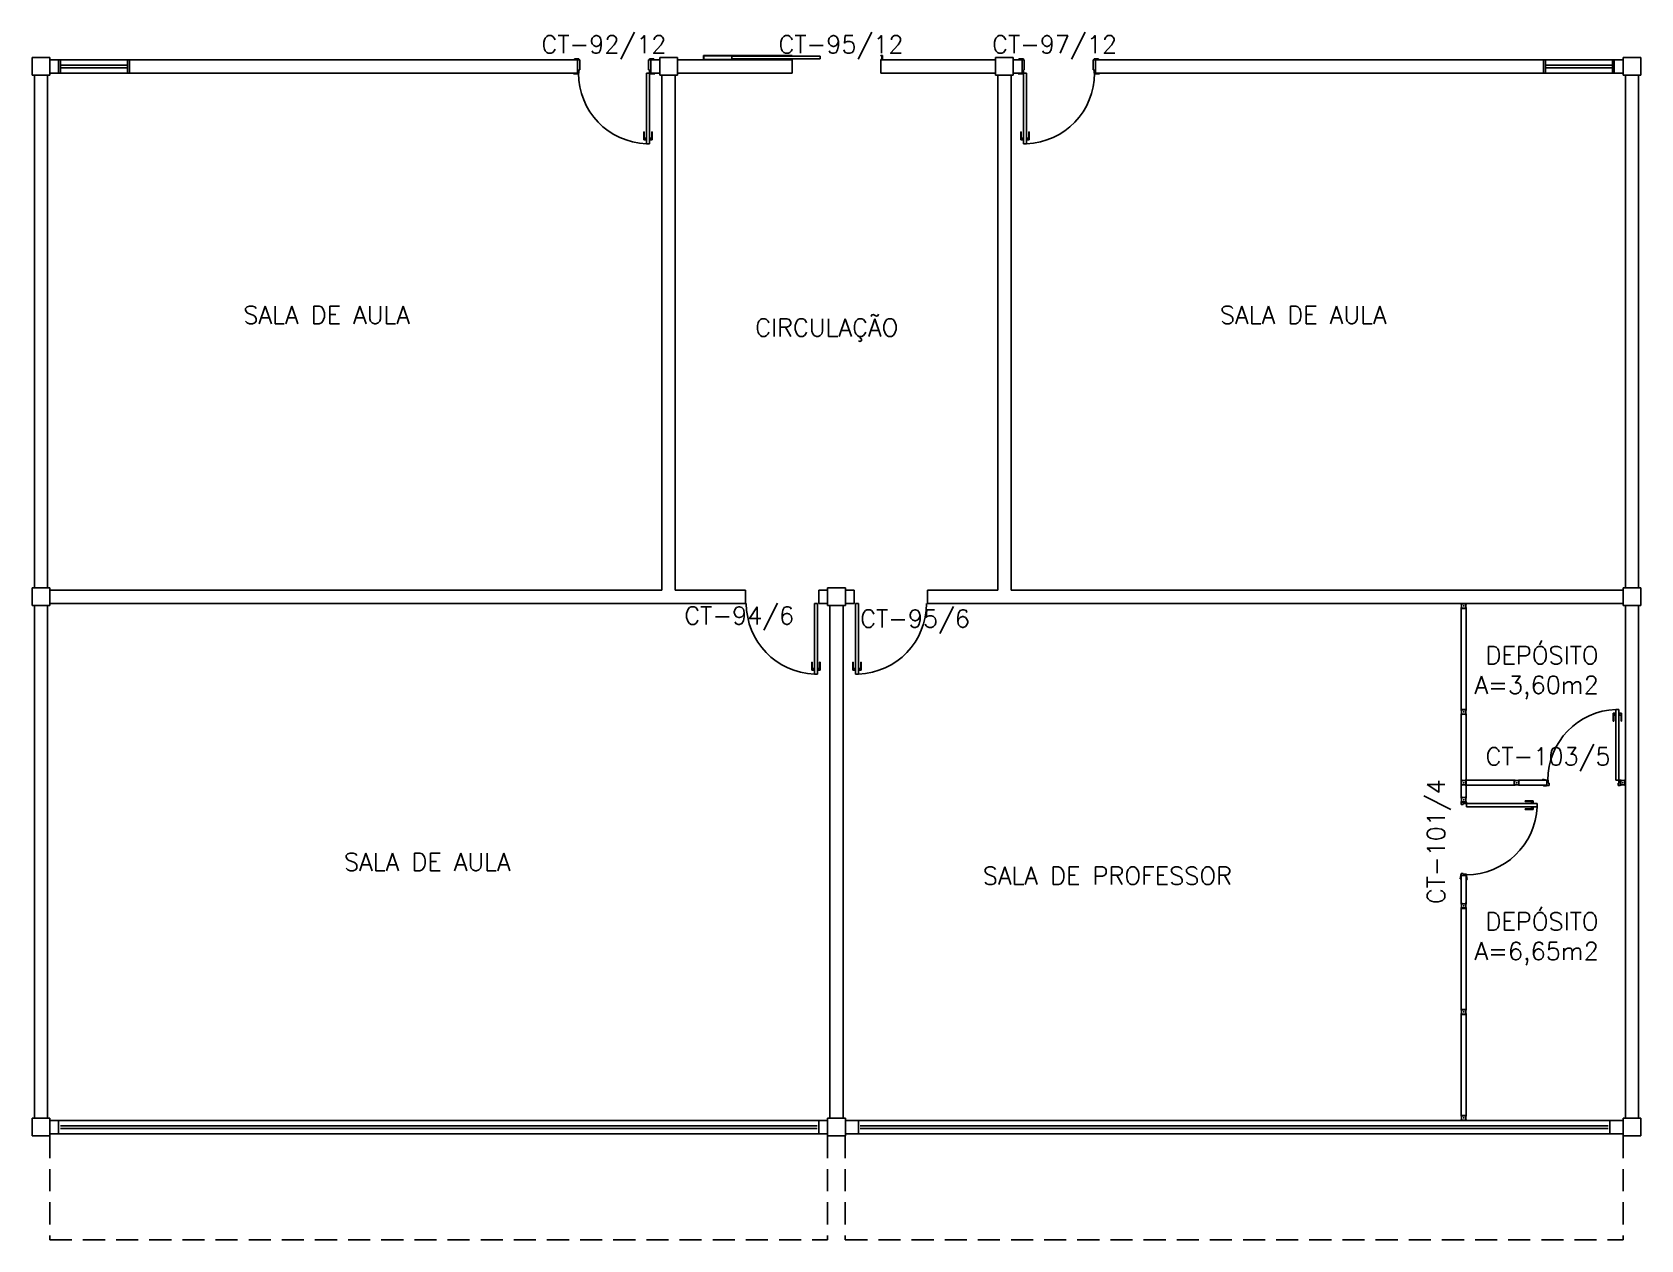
# Model space of a CAD drawing. Header units: millimetres. Extents: x 2069 to 2250, y 1124 to 1284.
# Drawn here: x 2160.43 to 2178.63, y 1220.25 to 1233.91 of the extents above; entities that cross this region are included whole.
import ezdxf

# ---------------------------------------------------------------- set-up
doc = ezdxf.new("R2010")
doc.units = ezdxf.units.MM
doc.linetypes.add('HIDDEN', pattern=[0.375, 0.25, -0.125])
for name, color, linetype in [('ALV', 2, 'Continuous'), ('DIV', 2, 'Continuous'), ('DIV2', 2, 'Continuous'), ('ENDEREÇO', 2, 'Continuous'), ('JANELA', 1, 'Continuous'), ('MACANETA', 1, 'Continuous'), ('MARCO', 2, 'Continuous'), ('PILARES', 3, 'Continuous'), ('PORTA', 2, 'Continuous'), ('PROJ', 1, 'HIDDEN'), ('TEXTO', 2, 'Continuous'), ('ÁREA', 2, 'Continuous')]:
    doc.layers.add(name, color=color, linetype=linetype)
doc.styles.add('UNB-100', font='simplex.shx', dxfattribs={"height": 0.2})
doc.styles.add('UNB1-100', font='simplex.shx', dxfattribs={"height": 0.2})

# ---------------------------------------------------------------- blocks, each defined once
blk = doc.blocks.new('DOOR-80')
at = {"layer": 'MACANETA', "color": 1}
for p, q in [((-0.08, -0.755), (-0.08, -0.665)), ((-0.08, -0.665), (-0.075, -0.665)), ((-0.075, -0.755), (-0.075, -0.665)), ((-0.053, -0.728), (-0.05, -0.728)), ((-0.053, -0.763), (-0.053, -0.728)), ((-0.012, -0.728), (-0.015, -0.728)), ((-0.012, -0.763), (-0.012, -0.728)), ((0.01, -0.755), (0.01, -0.665)), ((0.015, -0.665), (0.01, -0.665)), ((0.015, -0.755), (0.015, -0.665)), ((-0.08, -0.755), (-0.053, -0.755)), ((-0.075, -0.735), (-0.053, -0.735)), ((-0.053, -0.763), (-0.05, -0.763)), ((-0.012, -0.763), (-0.015, -0.763)), ((0.01, -0.735), (-0.012, -0.735)), ((0.015, -0.755), (-0.012, -0.755))]:
    blk.add_line(p, q, dxfattribs=at)
at = {"layer": 'PORTA'}
for p, q in [((-0.05, -0.8), (-0.05, 0)), ((-0.015, 0), (-0.05, 0)), ((-0.015, -0.8), (-0.015, 0)), ((-0.05, -0.8), (-0.015, -0.8))]:
    blk.add_line(p, q, dxfattribs=at)
at = {"layer": 'PORTA', "color": 1}
blk.add_arc((-0.02, 0), 0.8, 180, 267.8509, dxfattribs=at)
blk = doc.blocks.new('DOOR80')
at = {"layer": 'MACANETA', "color": 1}
for p, q in [((-0.015, -0.665), (-0.01, -0.665)), ((-0.015, -0.755), (-0.015, -0.665)), ((-0.01, -0.755), (-0.01, -0.665)), ((0.012, -0.763), (0.012, -0.728)), ((0.012, -0.728), (0.015, -0.728)), ((0.053, -0.728), (0.05, -0.728)), ((0.053, -0.763), (0.053, -0.728)), ((0.08, -0.665), (0.075, -0.665)), ((0.075, -0.755), (0.075, -0.665)), ((0.08, -0.755), (0.08, -0.665)), ((-0.015, -0.755), (0.012, -0.755)), ((-0.01, -0.735), (0.012, -0.735)), ((0.012, -0.763), (0.015, -0.763)), ((0.053, -0.763), (0.05, -0.763)), ((0.075, -0.735), (0.053, -0.735)), ((0.08, -0.755), (0.053, -0.755))]:
    blk.add_line(p, q, dxfattribs=at)
at = {"layer": 'PORTA'}
for p, q in [((0.015, -0.8), (0.015, 0)), ((0.015, 0), (0.05, 0)), ((0.05, -0.8), (0.05, 0)), ((0.05, -0.8), (0.015, -0.8))]:
    blk.add_line(p, q, dxfattribs=at)
at = {"layer": 'PORTA', "color": 1}
blk.add_arc((0.02, 0), 0.8, 272.1491, 0, dxfattribs=at)
blk = doc.blocks.new('PL')
for p, q in [((0.25, 0.25), (0.25, 0.45)), ((0.25, 0.45), (0.45, 0.45)), ((0.45, 0.45), (0.45, 0.25)), ((0.45, 0.25), (0.25, 0.25))]:
    blk.add_line(p, q)
blk = doc.blocks.new('PC')
at = {"layer": 'PORTA', "color": 2}
for p, q in [((-0.2, 0.02), (-0.15, 0.02)), ((-0.2, 0), (-0.2, 0.02)), ((-0.2, 0), (-0.195, 0)), ((-0.195, 0), (-0.195, 0.015)), ((-0.195, 0.015), (-0.155, 0.015)), ((-0.155, 0), (-0.155, 0.015)), ((-0.155, 0), (-0.15, 0)), ((-0.15, 0.02), (-0.15, 0))]:
    blk.add_line(p, q, dxfattribs=at)
at = {"layer": 'PORTA', "color": 3}
for p, q in [((-0.19, -1.683), (-0.19, -0.683)), ((-0.19, -0.683), (-0.16, -0.683)), ((-0.16, -1.683), (-0.16, -0.683)), ((-0.19, -1.683), (-0.16, -1.683))]:
    blk.add_line(p, q, dxfattribs=at)
at = {"layer": 'PORTA', "color": 1}
for p, q in [((-0.195, -1), (-0.2, -1)), ((-0.2, -2.005), (-0.2, -1)), ((-0.195, -2), (-0.195, -1)), ((-0.15, -1), (-0.155, -1)), ((-0.155, -2), (-0.155, -1)), ((-0.15, -1), (-0.15, -2.005)), ((-0.155, -2), (-0.195, -2)), ((-0.15, -2.005), (-0.2, -2.005))]:
    blk.add_line(p, q, dxfattribs=at)
blk = doc.blocks.new('DIV12')
for p, q in [((-0.0051, 0), (0.0051, 0)), ((0, -0.0051), (0, 0.0051)), ((0.0285, 0.0285), (1.1715, 0.0285)), ((0.0285, -0.0285), (0.0285, 0.0285)), ((1.1715, -0.0285), (1.1715, 0.0285)), ((1.1949, 0), (1.2051, 0)), ((1.2, -0.0051), (1.2, 0.0051)), ((0.0285, -0.0285), (1.1715, -0.0285))]:
    blk.add_line(p, q)
blk = doc.blocks.new('IDIV')
for p, q in [((-0.029, 0.029), (-0.043, 0.029)), ((-0.029, 0.029), (-0.029, -0.029)), ((0.005, 0), (-0.005, 0)), ((0, 0.005), (0, -0.005)), ((-0.029, -0.029), (-0.043, -0.029))]:
    blk.add_line(p, q)
blk = doc.blocks.new('MTT')
for p, q in [((-0.029, 0.018), (-0.029, 0.029)), ((-0.019, 0.029), (-0.029, 0.029)), ((-0.024, 0.018), (-0.029, 0.018)), ((-0.024, 0.018), (-0.024, -0.019)), ((-0.019, 0.024), (-0.019, 0.029)), ((-0.019, 0.024), (0.018, 0.024)), ((-0.005, 0), (0.005, 0)), ((0, -0.005), (0, 0.005)), ((0.018, 0.024), (0.018, 0.029)), ((0.018, 0.029), (0.029, 0.029)), ((0.024, 0.018), (0.029, 0.018)), ((0.024, 0.018), (0.024, -0.019)), ((0.029, 0.018), (0.029, 0.029)), ((-0.029, -0.019), (-0.024, -0.019)), ((-0.029, -0.019), (-0.029, -0.029)), ((-0.019, -0.029), (-0.029, -0.029)), ((0.018, -0.024), (-0.019, -0.024)), ((-0.019, -0.024), (-0.019, -0.029)), ((0.018, -0.024), (0.018, -0.029)), ((0.018, -0.029), (0.029, -0.029)), ((0.029, -0.019), (0.024, -0.019)), ((0.029, -0.019), (0.029, -0.029))]:
    blk.add_line(p, q)

msp = doc.modelspace()

# ---------------------------------------------------------------- linework, layer by layer
at = {"layer": 'ALV'}
for p, q in [((2160.63301, 1233.59812), (2160.73301, 1233.59812)), ((2160.73301, 1233.44812), (2160.73301, 1233.59812)), ((2161.53301, 1233.59812), (2166.60325, 1233.59812)), ((2161.53301, 1233.59812), (2161.53301, 1233.44812)), ((2166.60325, 1233.44812), (2166.60325, 1233.59812)), ((2167.43325, 1233.59812), (2167.53325, 1233.59812)), ((2167.43325, 1233.44812), (2167.43325, 1233.59812)), ((2167.43325, 1233.59812), (2167.53325, 1233.59812)), ((2169.03325, 1233.59812), (2167.73325, 1233.59812)), ((2169.03325, 1233.44812), (2169.03325, 1233.59812)), ((2171.33325, 1233.59812), (2170.03325, 1233.59812)), ((2170.03325, 1233.44812), (2170.03325, 1233.59812)), ((2171.63325, 1233.59812), (2171.53325, 1233.59812)), ((2171.63325, 1233.59812), (2171.53325, 1233.59812)), ((2171.63325, 1233.44812), (2171.63325, 1233.59812)), ((2172.46325, 1233.44812), (2172.46325, 1233.59812)), ((2177.5335, 1233.59812), (2172.46325, 1233.59812)), ((2177.5335, 1233.59812), (2177.5335, 1233.44812)), ((2178.3335, 1233.44812), (2178.3335, 1233.59812)), ((2178.4335, 1233.59812), (2178.3335, 1233.59812)), ((2160.45825, 1233.42312), (2160.45825, 1227.62312)), ((2160.60825, 1233.42312), (2160.60825, 1227.62312)), ((2160.63301, 1233.44812), (2160.73301, 1233.44812)), ((2161.53301, 1233.44812), (2166.60325, 1233.44812)), ((2167.43325, 1233.44812), (2167.53325, 1233.44812)), ((2167.43325, 1233.44812), (2167.53325, 1233.44812)), ((2167.55825, 1233.42312), (2167.55825, 1227.59812)), ((2167.70825, 1233.42312), (2167.70825, 1227.59812)), ((2169.03325, 1233.44812), (2167.73325, 1233.44812)), ((2171.33325, 1233.44812), (2170.03325, 1233.44812)), ((2171.35825, 1233.42312), (2171.35825, 1227.59812)), ((2171.50825, 1233.42312), (2171.50825, 1227.59812)), ((2171.63325, 1233.44812), (2171.53325, 1233.44812)), ((2171.63325, 1233.44812), (2171.53325, 1233.44812)), ((2177.5335, 1233.44812), (2172.46325, 1233.44812)), ((2178.4335, 1233.44812), (2178.3335, 1233.44812)), ((2178.45825, 1233.42312), (2178.45825, 1227.62312)), ((2178.60825, 1233.42312), (2178.60825, 1227.62312)), ((2167.55825, 1227.59812), (2160.6335, 1227.59812)), ((2168.50301, 1227.59812), (2167.70825, 1227.59812)), ((2168.50301, 1227.44812), (2168.50301, 1227.59812)), ((2169.33301, 1227.44812), (2169.33301, 1227.59812)), ((2169.43301, 1227.59812), (2169.33301, 1227.59812)), ((2169.73301, 1227.59812), (2169.63301, 1227.59812)), ((2169.73301, 1227.44812), (2169.73301, 1227.59812)), ((2171.35825, 1227.59812), (2170.56301, 1227.59812)), ((2170.56301, 1227.44812), (2170.56301, 1227.59812)), ((2171.35825, 1227.59812), (2170.56301, 1227.59812)), ((2178.4335, 1227.59812), (2171.50825, 1227.59812)), ((2160.45825, 1227.42312), (2160.45825, 1221.62312)), ((2160.60825, 1227.42312), (2160.60825, 1221.62312)), ((2168.50301, 1227.44812), (2160.6335, 1227.44812)), ((2169.43301, 1227.44812), (2169.33301, 1227.44812)), ((2169.45825, 1227.42312), (2169.45825, 1221.62312)), ((2169.60825, 1227.42312), (2169.60825, 1221.62312)), ((2169.73301, 1227.44812), (2169.63301, 1227.44812)), ((2171.50825, 1227.44812), (2170.56301, 1227.44812)), ((2178.4335, 1227.44812), (2170.56301, 1227.44812)), ((2178.45825, 1227.42312), (2178.45825, 1221.62312)), ((2178.60825, 1227.42312), (2178.60825, 1221.62312)), ((2177.20125, 1225.44812), (2176.65825, 1225.44812)), ((2178.45825, 1225.29812), (2178.45825, 1221.62312)), ((2160.63301, 1221.59812), (2160.73301, 1221.59812)), ((2160.73301, 1221.59812), (2160.73301, 1221.44812)), ((2169.33301, 1221.59812), (2169.43301, 1221.59812)), ((2169.33301, 1221.44812), (2169.33301, 1221.59812)), ((2169.78301, 1221.59812), (2169.63301, 1221.59812)), ((2169.78301, 1221.44812), (2169.78301, 1221.59812)), ((2178.28301, 1221.59812), (2178.28301, 1221.44812)), ((2178.43301, 1221.59812), (2178.28301, 1221.59812)), ((2160.63301, 1221.44812), (2160.73301, 1221.44812)), ((2169.33301, 1221.44812), (2169.43301, 1221.44812)), ((2169.78301, 1221.44812), (2169.63301, 1221.44812)), ((2178.43301, 1221.44812), (2178.28301, 1221.44812))]:
    msp.add_line(p, q, dxfattribs=at)
at = {"layer": 'DIV'}
for p, q in [((2176.60125, 1226.19112), (2176.60125, 1225.25512)), ((2176.65825, 1226.19112), (2176.65825, 1225.25512)), ((2177.20125, 1225.44812), (2177.20125, 1225.39112)), ((2177.20125, 1225.39112), (2176.65825, 1225.39112))]:
    msp.add_line(p, q, dxfattribs=at)
at = {"layer": 'DIV2'}
for p, q in [((2177.25825, 1225.44812), (2177.57125, 1225.44812)), ((2177.52625, 1225.45962), (2177.57125, 1225.44962)), ((2177.52625, 1225.44962), (2177.52625, 1225.45962)), ((2177.52625, 1225.45962), (2177.57125, 1225.44962)), ((2177.52625, 1225.44962), (2177.52625, 1225.45962)), ((2177.52625, 1225.45962), (2177.57125, 1225.44962)), ((2177.52625, 1225.44962), (2177.52625, 1225.45962)), ((2177.57125, 1225.44962), (2177.58125, 1225.44962)), ((2177.57125, 1225.44962), (2177.58625, 1225.44962)), ((2177.57125, 1225.44962), (2177.57125, 1225.44962)), ((2177.57125, 1225.44962), (2177.57125, 1225.38962)), ((2177.57125, 1225.44962), (2177.58125, 1225.44962)), ((2177.57125, 1225.44962), (2177.58625, 1225.44962)), ((2177.57125, 1225.44962), (2177.57125, 1225.44962)), ((2177.57125, 1225.44962), (2177.57125, 1225.38962)), ((2177.57125, 1225.44962), (2177.58125, 1225.44962)), ((2177.57125, 1225.44962), (2177.58625, 1225.44962)), ((2177.57125, 1225.44962), (2177.57125, 1225.44962)), ((2177.57125, 1225.44962), (2177.57125, 1225.38962)), ((2177.58625, 1225.44962), (2177.58625, 1225.41462)), ((2177.58625, 1225.44962), (2177.58625, 1225.41462)), ((2177.58625, 1225.44962), (2177.58625, 1225.41462)), ((2177.58625, 1225.41462), (2177.59625, 1225.41462)), ((2177.58625, 1225.41462), (2177.59625, 1225.41462)), ((2177.58625, 1225.41462), (2177.59625, 1225.41462)), ((2177.59625, 1225.41462), (2177.59625, 1225.38962)), ((2177.59625, 1225.41462), (2177.59625, 1225.38962)), ((2177.59625, 1225.41462), (2177.59625, 1225.38962)), ((2178.37625, 1225.41462), (2178.37625, 1225.38962)), ((2178.38625, 1225.41462), (2178.37625, 1225.41462)), ((2178.37625, 1225.41462), (2178.37625, 1225.38962)), ((2178.38625, 1225.41462), (2178.37625, 1225.41462)), ((2178.37625, 1225.41462), (2178.37625, 1225.38962)), ((2178.38625, 1225.41462), (2178.37625, 1225.41462)), ((2178.38625, 1225.44962), (2178.38625, 1225.41462)), ((2178.40125, 1225.44962), (2178.38625, 1225.44962)), ((2178.38625, 1225.44962), (2178.38625, 1225.41462)), ((2178.40125, 1225.44962), (2178.38625, 1225.44962)), ((2178.38625, 1225.44962), (2178.38625, 1225.41462)), ((2178.40125, 1225.44962), (2178.38625, 1225.44962)), ((2178.40125, 1225.44812), (2178.40125, 1225.44812)), ((2178.40125, 1225.44812), (2178.40125, 1225.44812)), ((2178.40125, 1225.44812), (2178.40125, 1225.38812)), ((2178.40125, 1225.44812), (2178.40125, 1225.44812)), ((2178.40125, 1225.44812), (2178.40125, 1225.44812)), ((2178.40125, 1225.44812), (2178.40125, 1225.38812)), ((2178.40125, 1225.44812), (2178.40125, 1225.44812)), ((2178.40125, 1225.44812), (2178.40125, 1225.44812)), ((2178.40125, 1225.44812), (2178.40125, 1225.38812)), ((2177.25825, 1225.39112), (2177.57125, 1225.39112)), ((2177.53625, 1225.37962), (2177.53625, 1225.38962)), ((2177.59625, 1225.38962), (2177.53625, 1225.37962)), ((2177.53625, 1225.37962), (2177.53625, 1225.38962)), ((2177.59625, 1225.38962), (2177.53625, 1225.37962)), ((2177.53625, 1225.37962), (2177.53625, 1225.38962)), ((2177.59625, 1225.38962), (2177.53625, 1225.37962)), ((2177.57125, 1225.38962), (2177.59625, 1225.38962)), ((2177.57125, 1225.38962), (2177.59625, 1225.38962)), ((2177.57125, 1225.38962), (2177.59625, 1225.38962)), ((2177.58625, 1225.38962), (2177.59625, 1225.38962)), ((2177.59625, 1225.38962), (2177.58625, 1225.38962)), ((2177.58625, 1225.38962), (2177.59625, 1225.38962)), ((2177.59625, 1225.38962), (2177.58625, 1225.38962)), ((2177.58625, 1225.38962), (2177.59625, 1225.38962)), ((2177.59625, 1225.38962), (2177.58625, 1225.38962)), ((2178.40125, 1225.38962), (2178.37625, 1225.38962)), ((2178.38625, 1225.38962), (2178.37625, 1225.38962)), ((2178.37625, 1225.38962), (2178.38625, 1225.38962)), ((2178.40125, 1225.38962), (2178.37625, 1225.38962)), ((2178.38625, 1225.38962), (2178.37625, 1225.38962)), ((2178.37625, 1225.38962), (2178.38625, 1225.38962)), ((2178.40125, 1225.38962), (2178.37625, 1225.38962)), ((2178.38625, 1225.38962), (2178.37625, 1225.38962)), ((2178.37625, 1225.38962), (2178.38625, 1225.38962)), ((2176.65825, 1225.19812), (2176.59825, 1225.19812)), ((2176.65825, 1225.19812), (2176.59825, 1225.19812)), ((2176.65825, 1225.19812), (2176.59825, 1225.19812)), ((2176.59975, 1225.19812), (2176.59975, 1225.17312)), ((2176.59975, 1225.19812), (2176.59975, 1225.17312)), ((2176.59975, 1225.19812), (2176.59975, 1225.17312)), ((2176.59975, 1225.18312), (2176.59975, 1225.17312)), ((2176.59975, 1225.17312), (2176.59975, 1225.18312)), ((2176.59975, 1225.18312), (2176.59975, 1225.17312)), ((2176.59975, 1225.17312), (2176.59975, 1225.18312)), ((2176.59975, 1225.18312), (2176.59975, 1225.17312)), ((2176.59975, 1225.17312), (2176.59975, 1225.18312)), ((2176.62475, 1225.17312), (2176.59975, 1225.17312)), ((2176.62475, 1225.17312), (2176.59975, 1225.17312)), ((2176.62475, 1225.17312), (2176.59975, 1225.17312)), ((2176.62475, 1225.18312), (2176.62475, 1225.17312)), ((2176.65975, 1225.18312), (2176.62475, 1225.18312)), ((2176.62475, 1225.18312), (2176.62475, 1225.17312)), ((2176.65975, 1225.18312), (2176.62475, 1225.18312)), ((2176.62475, 1225.18312), (2176.62475, 1225.17312)), ((2176.65975, 1225.18312), (2176.62475, 1225.18312)), ((2176.65825, 1225.19812), (2176.65825, 1225.19812)), ((2176.65825, 1225.19812), (2176.65825, 1225.19812)), ((2176.65825, 1225.19812), (2176.65825, 1225.19812)), ((2176.65825, 1225.19812), (2176.65825, 1225.19812)), ((2176.65825, 1225.19812), (2176.65825, 1225.19812)), ((2176.65825, 1225.19812), (2176.65825, 1225.19812)), ((2176.65975, 1225.19812), (2176.65975, 1225.18312)), ((2176.65975, 1225.19812), (2176.65975, 1225.18312)), ((2176.65975, 1225.19812), (2176.65975, 1225.18312)), ((2176.59975, 1224.39312), (2176.58975, 1224.33312)), ((2176.59975, 1224.39312), (2176.58975, 1224.33312)), ((2176.59975, 1224.39312), (2176.58975, 1224.33312)), ((2176.58975, 1224.33312), (2176.59975, 1224.33312)), ((2176.58975, 1224.33312), (2176.59975, 1224.33312)), ((2176.58975, 1224.33312), (2176.59975, 1224.33312)), ((2176.59975, 1224.36812), (2176.59975, 1224.39312)), ((2176.59975, 1224.38312), (2176.59975, 1224.39312)), ((2176.59975, 1224.39312), (2176.59975, 1224.38312)), ((2176.62475, 1224.39312), (2176.59975, 1224.39312)), ((2176.59975, 1224.36812), (2176.59975, 1224.39312)), ((2176.59975, 1224.38312), (2176.59975, 1224.39312)), ((2176.59975, 1224.39312), (2176.59975, 1224.38312)), ((2176.62475, 1224.39312), (2176.59975, 1224.39312)), ((2176.59975, 1224.36812), (2176.59975, 1224.39312)), ((2176.59975, 1224.38312), (2176.59975, 1224.39312)), ((2176.59975, 1224.39312), (2176.59975, 1224.38312)), ((2176.62475, 1224.39312), (2176.59975, 1224.39312)), ((2176.65975, 1224.36812), (2176.59975, 1224.36812)), ((2176.65975, 1224.36812), (2176.59975, 1224.36812)), ((2176.65975, 1224.36812), (2176.59975, 1224.36812)), ((2176.60125, 1224.05512), (2176.60125, 1224.36812)), ((2176.62475, 1224.38312), (2176.62475, 1224.39312)), ((2176.62475, 1224.38312), (2176.62475, 1224.39312)), ((2176.62475, 1224.38312), (2176.62475, 1224.39312)), ((2176.65975, 1224.38312), (2176.62475, 1224.38312)), ((2176.65975, 1224.38312), (2176.62475, 1224.38312)), ((2176.65975, 1224.38312), (2176.62475, 1224.38312)), ((2176.65825, 1224.05512), (2176.65825, 1224.36812)), ((2176.65975, 1224.36812), (2176.65975, 1224.38312)), ((2176.65975, 1224.36812), (2176.65975, 1224.38312)), ((2176.65975, 1224.36812), (2176.65975, 1224.38312)), ((2176.65975, 1224.36812), (2176.65975, 1224.37811)), ((2176.65975, 1224.36812), (2176.65975, 1224.37811)), ((2176.65975, 1224.36812), (2176.65975, 1224.37811)), ((2176.65975, 1224.36812), (2176.65975, 1224.36812)), ((2176.66975, 1224.32312), (2176.65975, 1224.36812)), ((2176.65975, 1224.36812), (2176.65975, 1224.36812)), ((2176.66975, 1224.32312), (2176.65975, 1224.36812)), ((2176.65975, 1224.36812), (2176.65975, 1224.36812)), ((2176.66975, 1224.32312), (2176.65975, 1224.36812)), ((2176.65975, 1224.32312), (2176.66975, 1224.32312)), ((2176.65975, 1224.32312), (2176.66975, 1224.32312)), ((2176.65975, 1224.32312), (2176.66975, 1224.32312))]:
    msp.add_line(p, q, dxfattribs=at)
at = {"layer": 'JANELA', "color": 3}
for p, q in [((2160.75301, 1233.59812), (2160.73301, 1233.59812)), ((2160.75301, 1233.44812), (2160.75301, 1233.59812)), ((2161.51301, 1233.59812), (2161.53301, 1233.59812)), ((2161.51301, 1233.44812), (2161.51301, 1233.59812)), ((2177.5535, 1233.59812), (2177.5335, 1233.59812)), ((2177.5535, 1233.44812), (2177.5535, 1233.59812)), ((2178.3135, 1233.59812), (2178.3335, 1233.59812)), ((2178.3135, 1233.44812), (2178.3135, 1233.59812)), ((2160.73301, 1233.44812), (2160.75301, 1233.44812)), ((2161.53301, 1233.44812), (2161.51301, 1233.44812)), ((2177.5335, 1233.44812), (2177.5535, 1233.44812)), ((2178.3335, 1233.44812), (2178.3135, 1233.44812)), ((2160.73301, 1221.59812), (2160.73301, 1221.59812)), ((2160.73301, 1221.44812), (2160.73301, 1221.59812)), ((2169.33301, 1221.59812), (2169.33301, 1221.59812)), ((2169.33301, 1221.44812), (2169.33301, 1221.59812)), ((2169.78301, 1221.59812), (2169.78301, 1221.44812)), ((2169.78301, 1221.59812), (2169.78301, 1221.59812)), ((2178.28301, 1221.59812), (2178.28301, 1221.44812)), ((2178.28301, 1221.59812), (2178.28301, 1221.59812)), ((2160.73301, 1221.44812), (2160.73301, 1221.44812)), ((2169.33301, 1221.44812), (2169.33301, 1221.44812)), ((2169.78301, 1221.44812), (2169.78301, 1221.44812)), ((2178.28301, 1221.44812), (2178.28301, 1221.44812))]:
    msp.add_line(p, q, dxfattribs=at)
at = {"layer": 'JANELA'}
for p, q in [((2160.75301, 1233.59812), (2161.51301, 1233.59812)), ((2178.3135, 1233.59812), (2177.5535, 1233.59812)), ((2160.75301, 1233.53812), (2161.51301, 1233.53812)), ((2160.75301, 1233.50812), (2161.51301, 1233.50812)), ((2160.75301, 1233.44812), (2161.51301, 1233.44812)), ((2178.3135, 1233.53812), (2177.5535, 1233.53812)), ((2178.3135, 1233.50812), (2177.5535, 1233.50812)), ((2178.3135, 1233.44812), (2177.5535, 1233.44812)), ((2169.33301, 1221.59812), (2160.73301, 1221.59812)), ((2178.28301, 1221.59812), (2169.78301, 1221.59812)), ((2169.33301, 1221.44812), (2160.73301, 1221.44812)), ((2169.31301, 1221.53812), (2160.75301, 1221.53812)), ((2169.31301, 1221.50812), (2160.75301, 1221.50812)), ((2178.28301, 1221.44812), (2169.78301, 1221.44812)), ((2178.26301, 1221.53812), (2169.80301, 1221.53812)), ((2178.26301, 1221.50812), (2169.80301, 1221.50812))]:
    msp.add_line(p, q, dxfattribs=at)
at = {"layer": 'MARCO'}
for p, q in [((2166.56825, 1233.60812), (2166.56825, 1233.59812)), ((2166.61825, 1233.60812), (2166.56825, 1233.60812)), ((2166.60325, 1233.59812), (2166.61825, 1233.59812)), ((2166.61825, 1233.59812), (2166.61825, 1233.60812)), ((2166.62825, 1233.59812), (2166.61825, 1233.59812)), ((2166.62825, 1233.48312), (2166.62825, 1233.59812)), ((2167.40825, 1233.59812), (2167.41825, 1233.59812)), ((2167.40825, 1233.48312), (2167.40825, 1233.59812)), ((2167.41825, 1233.60812), (2167.46825, 1233.60812)), ((2167.41825, 1233.59812), (2167.41825, 1233.60812)), ((2167.43325, 1233.59812), (2167.41825, 1233.59812)), ((2167.46825, 1233.60812), (2167.46825, 1233.59812)), ((2171.59825, 1233.60812), (2171.59825, 1233.59812)), ((2171.64825, 1233.60812), (2171.59825, 1233.60812)), ((2171.63325, 1233.59812), (2171.64825, 1233.59812)), ((2171.64825, 1233.59812), (2171.64825, 1233.60812)), ((2171.65825, 1233.59812), (2171.64825, 1233.59812)), ((2171.65825, 1233.48312), (2171.65825, 1233.59812)), ((2172.43825, 1233.59812), (2172.44825, 1233.59812)), ((2172.43825, 1233.48312), (2172.43825, 1233.59812)), ((2172.44825, 1233.60812), (2172.49825, 1233.60812)), ((2172.44825, 1233.59812), (2172.44825, 1233.60812)), ((2172.46325, 1233.59812), (2172.44825, 1233.59812)), ((2172.49825, 1233.60812), (2172.49825, 1233.59812)), ((2166.55825, 1233.44812), (2166.55825, 1233.43812)), ((2166.55825, 1233.43812), (2166.60825, 1233.43812)), ((2166.60325, 1233.44812), (2166.60825, 1233.44812)), ((2166.60825, 1233.44812), (2166.61825, 1233.44812)), ((2166.60825, 1233.43812), (2166.60825, 1233.44812)), ((2166.61825, 1233.48312), (2166.62825, 1233.48312)), ((2166.61825, 1233.44812), (2166.61825, 1233.48312)), ((2167.41825, 1233.48312), (2167.40825, 1233.48312)), ((2167.41825, 1233.44812), (2167.41825, 1233.48312)), ((2167.42825, 1233.44812), (2167.41825, 1233.44812)), ((2167.43325, 1233.44812), (2167.42825, 1233.44812)), ((2167.42825, 1233.43812), (2167.42825, 1233.44812)), ((2167.47825, 1233.43812), (2167.42825, 1233.43812)), ((2167.47825, 1233.44812), (2167.47825, 1233.43812)), ((2171.58825, 1233.44812), (2171.58825, 1233.43812)), ((2171.58825, 1233.43812), (2171.63825, 1233.43812)), ((2171.63325, 1233.44812), (2171.63825, 1233.44812)), ((2171.63825, 1233.44812), (2171.64825, 1233.44812)), ((2171.63825, 1233.43812), (2171.63825, 1233.44812)), ((2171.64825, 1233.48312), (2171.65825, 1233.48312)), ((2171.64825, 1233.44812), (2171.64825, 1233.48312)), ((2172.44825, 1233.48312), (2172.43825, 1233.48312)), ((2172.44825, 1233.44812), (2172.44825, 1233.48312)), ((2172.45825, 1233.44812), (2172.44825, 1233.44812)), ((2172.46325, 1233.44812), (2172.45825, 1233.44812)), ((2172.45825, 1233.43812), (2172.45825, 1233.44812)), ((2172.50825, 1233.43812), (2172.45825, 1233.43812)), ((2172.50825, 1233.44812), (2172.50825, 1233.43812))]:
    msp.add_line(p, q, dxfattribs=at)
at = {"layer": 'PILARES', "color": 3}
for p, q in [((2167.53325, 1233.62312), (2167.53325, 1233.42312)), ((2167.73325, 1233.62312), (2167.53325, 1233.62312)), ((2167.73325, 1233.42312), (2167.73325, 1233.62312)), ((2171.33325, 1233.62312), (2171.33325, 1233.42312)), ((2171.53325, 1233.62312), (2171.33325, 1233.62312)), ((2171.53325, 1233.42312), (2171.53325, 1233.62312)), ((2167.53325, 1233.42312), (2167.73325, 1233.42312)), ((2171.33325, 1233.42312), (2171.53325, 1233.42312))]:
    msp.add_line(p, q, dxfattribs=at)
at = {"layer": 'PROJ'}
for p, q in [((2160.63301, 1221.42312), (2160.63301, 1220.24812)), ((2169.43301, 1221.42312), (2169.43301, 1220.24812)), ((2169.63301, 1221.42312), (2169.63301, 1220.24812)), ((2178.43301, 1221.42312), (2178.43301, 1220.24812)), ((2160.63301, 1220.24812), (2169.43301, 1220.24812)), ((2169.63301, 1220.24812), (2178.43301, 1220.24812))]:
    msp.add_line(p, q, dxfattribs=at)

# ---------------------------------------------------------------- block references
at = {"layer": 'DIV', "rotation": 180.0000000000008}
msp.add_blockref('DOOR80', (2178.40125, 1225.44962), dxfattribs=at)
at = {"layer": 'DIV', "xscale": -1, "rotation": 89.9999999999992}
msp.add_blockref('DOOR80', (2176.65975, 1225.19812), dxfattribs=at)
at = {"layer": 'DIV2'}
for p in [(2176.62975, 1227.41962), (2176.62975, 1227.41962), (2176.62975, 1227.41962), (2176.62975, 1226.21962), (2176.62975, 1226.21962), (2176.62975, 1226.21962), (2176.62975, 1225.41962), (2176.62975, 1225.41962), (2176.62975, 1225.41962), (2176.62975, 1225.22662), (2176.62975, 1225.22662), (2176.62975, 1225.22662)]:
    msp.add_blockref('MTT', p, dxfattribs=at)
for name, p, rotation in [('DIV12', (2176.62975, 1227.41962), 270), ('DIV12', (2176.62975, 1227.41962), 270), ('DIV12', (2176.62975, 1227.41962), 270), ('MTT', (2177.22975, 1225.41962), 90), ('MTT', (2177.22975, 1225.41962), 90), ('MTT', (2177.22975, 1225.41962), 90), ('DIV12', (2176.62975, 1224.02662), 270), ('DIV12', (2176.62975, 1224.02662), 270), ('DIV12', (2176.62975, 1224.02662), 270)]:
    msp.add_blockref(name, p, dxfattribs=dict(at, rotation=rotation))
at = {"layer": 'DIV2', "xscale": -1}
for name, p, rotation in [('MTT', (2178.42975, 1225.41962), 270), ('MTT', (2178.42975, 1225.41962), 270), ('MTT', (2178.42975, 1225.41962), 270), ('MTT', (2176.62975, 1224.02662), 180), ('MTT', (2176.62975, 1224.02662), 180), ('MTT', (2176.62975, 1224.02662), 180), ('IDIV', (2176.62975, 1222.82662), 90), ('IDIV', (2176.62975, 1222.82662), 90), ('IDIV', (2176.62975, 1222.82662), 90), ('MTT', (2176.62975, 1222.82662), 180), ('MTT', (2176.62975, 1222.82662), 180), ('MTT', (2176.62975, 1222.82662), 180), ('DIV12', (2176.62975, 1221.62662), 270), ('DIV12', (2176.62975, 1221.62662), 270), ('DIV12', (2176.62975, 1221.62662), 270), ('MTT', (2176.62975, 1221.62662), 180), ('MTT', (2176.62975, 1221.62662), 180), ('MTT', (2176.62975, 1221.62662), 180)]:
    msp.add_blockref(name, p, dxfattribs=dict(at, rotation=rotation))
at = {"layer": 'PILARES'}
for p in [(2160.1835, 1233.17312), (2160.1835, 1221.17312)]:
    msp.add_blockref('PL', p, dxfattribs=at)
at = {"layer": 'PILARES', "xscale": -1}
msp.add_blockref('PL', (2178.88325, 1233.17312), dxfattribs=at)
at = {"layer": 'PILARES', "xscale": -1, "rotation": 180}
for p in [(2160.1835, 1227.87312), (2169.1835, 1227.87312), (2169.1835, 1221.87312)]:
    msp.add_blockref('PL', p, dxfattribs=at)
at = {"layer": 'PILARES', "rotation": 180}
for p in [(2178.8835, 1227.87312), (2178.8835, 1221.87312)]:
    msp.add_blockref('PL', p, dxfattribs=at)
at = {"layer": 'PORTA', "rotation": 270}
msp.add_blockref('PC', (2170.03325, 1233.44812), dxfattribs=at)
at = {"layer": 'PORTA'}
for name, p in [('DOOR-80', (2167.43325, 1233.44812)), ('DOOR80', (2171.63325, 1233.44812)), ('DOOR-80', (2169.33301, 1227.44812)), ('DOOR80', (2169.73301, 1227.44812))]:
    msp.add_blockref(name, p, dxfattribs=at)

# ---------------------------------------------------------------- texts
at = {"layer": 'ENDEREÇO', "style": 'UNB-100'}
for s, p in [('CT-92/12', (2166.19514, 1233.67264)), ('CT-95/12', (2168.87758, 1233.67264)), ('CT-97/12', (2171.29355, 1233.67264)), ('CT-94/6', (2167.81171, 1227.21124)), ('CT-95/6', (2169.80133, 1227.17574)), ('CT-103/5', (2176.87674, 1225.61753))]:
    msp.add_text(s, height=0.2, dxfattribs=at).set_placement(p)
msp.add_text('CT-101/4', height=0.2, rotation=90, dxfattribs=at).set_placement((2176.41645, 1224.04515))
at = {"layer": 'TEXTO', "style": 'UNB-100'}
for s, p in [('SALA DE AULA', (2162.82244, 1230.61204)), ('CIRCULAÇÃO', (2168.61308, 1230.46945)), ('SALA DE AULA', (2173.87144, 1230.61237)), ('DEPÓSITO', (2176.87747, 1226.76119)), ('SALA DE AULA', (2163.96176, 1224.4241)), ('SALA DE PROFESSOR', (2171.18839, 1224.26751)), ('DEPÓSITO', (2176.87747, 1223.74969))]:
    msp.add_text(s, height=0.2, dxfattribs=at).set_placement(p)
at = {"layer": 'ÁREA', "style": 'UNB1-100'}
for s, p in [('A=3,60m2', (2176.75243, 1226.42629)), ('A=6,65m2', (2176.75243, 1223.41479))]:
    msp.add_text(s, height=0.2, dxfattribs=at).set_placement(p)

doc.saveas('drawing.dxf')
